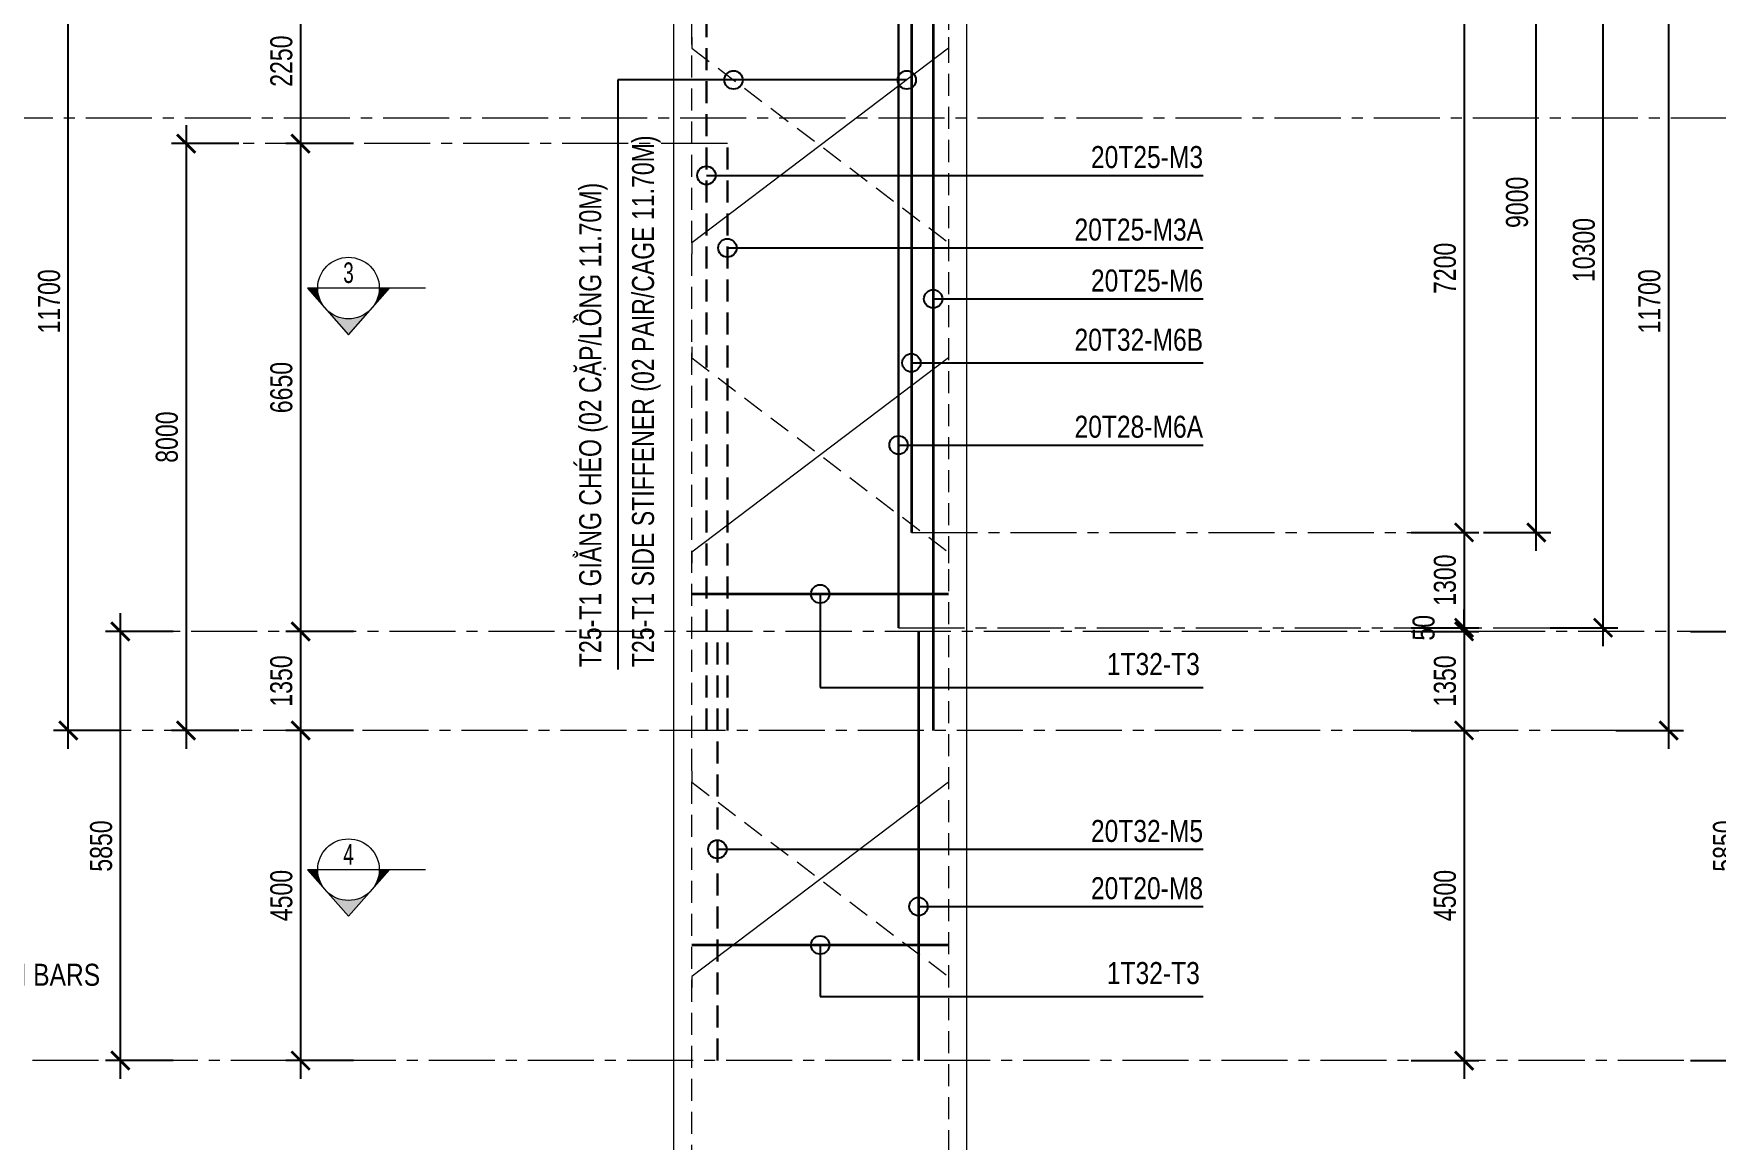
# Model space of a CAD drawing. Header units: millimetres. Extents: x 2746337 to 7547699, y -363432 to 15720.
# Drawn here: x 3484482 to 3507411, y -27087 to -12000 of the extents above; entities that cross this region are included whole.
import ezdxf
from ezdxf.enums import TextEntityAlignment as Align

# ---------------------------------------------------------------- set-up
doc = ezdxf.new("R2010")
doc.units = ezdxf.units.MM
doc.header["$LTSCALE"] = 1200
doc.header["$PDMODE"] = 3
for name, pattern in [('CENTER2', [1.125, 0.75, -0.125, 0.125, -0.125]), ('CONTINOUS', [0]), ('HIDDEN', [0.375, 0.25, -0.125])]:
    doc.linetypes.add(name, pattern=pattern)
for name, color, linetype, lineweight in [('1', 9, 'Continuous', 13), ('BOUND', 3, 'Continuous', 20), ('C1CO', 4, 'Continuous', 35), ('Grid line', 160, 'CENTER2', 5), ('HIDE', 8, 'HIDDEN', 13), ('K-THUOC', 1, 'Continuous', 18), ('LEADER', 8, 'Continuous', 9), ('T1CO', 4, 'Continuous', 20), ('T1HI', 4, 'HIDDEN', 13), ('TCCO', 4, 'Continuous', 35), ('TCHI', 4, 'HIDDEN', 30), ('TEXTMA', 2, 'Continuous', 13), ('TEXTVN', 2, 'Continuous', 20)]:
    doc.layers.add(name, color=color, linetype=linetype, lineweight=lineweight)
doc.styles.add('DB_Arial', font='arial.ttf', dxfattribs={"width": 0.8})
doc.styles.add('SMTEXT', font='arial.ttf', dxfattribs={"width": 0.75})
doc.styles.add('TEXTVN', font='VHELVCN.TTF', dxfattribs={"width": 0.8})
doc.dimstyles.new('BSV1-100', dxfattribs={"dimtxt": 300, "dimasz": 250, "dimexe": 200, "dimexo": 0, "dimgap": 108, "dimtad": 1, "dimdec": 0, "dimdsep": 46, "dimtxsty": 'SMTEXT', "dimblk": 'ARCHTICK', "dimcen": 100, "dimdle": 250, "dimclrd": 256, "dimclre": 256, "dimclrt": 1, "dimadec": 0, "dimazin": 0, "dimtfac": 1, "dimtdec": 0, "dimtix": 1, "dimtmove": 2, "dimatfit": 3, "dimfxl": 720, "dimfxlon": 1, "dimtolj": 1, "dimtzin": 0, "dimarcsym": 0})
doc.dimstyles.new('BSV25', dxfattribs={"dimtxt": 300, "dimasz": 250, "dimexe": 200, "dimexo": 0, "dimgap": 108, "dimtad": 1, "dimdec": 0, "dimlfac": 0.25, "dimdsep": 46, "dimtxsty": 'SMTEXT', "dimblk": 'ARCHTICK', "dimcen": 100, "dimdle": 250, "dimclrd": 256, "dimclre": 256, "dimclrt": 2, "dimadec": 0, "dimazin": 0, "dimtfac": 1, "dimtdec": 0, "dimtix": 1, "dimtmove": 2, "dimatfit": 3, "dimfxl": 800, "dimfxlon": 1, "dimtolj": 1, "dimtzin": 0, "dimarcsym": 0})

# ---------------------------------------------------------------- blocks, each defined once
blk = doc.blocks.new('_ArchTick')
at = {"color": 0, "linetype": 'ByBlock', "const_width": 0.15}
blk.add_lwpolyline([(-0.5, -0.5), (0.5, 0.5)], dxfattribs=at)
blk = doc.blocks.new('*D895')
at = {"layer": 'Defpoints', "color": 0, "transparency": 16777216}
for p in [(3493199, -8850), (3479389, -11850), (3493199, -11850)]:
    blk.add_point(p, dxfattribs=at)
at = {"layer": 'K-THUOC', "lineweight": -2, "transparency": 16777216}
for p, q in [((3479389, -8600), (3479389, -12100)), ((3480109, -8850), (3479189, -8850)), ((3480109, -11850), (3479189, -11850))]:
    blk.add_line(p, q, dxfattribs=at)
at = {"layer": 'K-THUOC', "lineweight": -2, "transparency": 16777216, "xscale": 250, "yscale": 250, "zscale": 250}
for p, rotation in [((3479389, -8850), 90), ((3479389, -11850), 270)]:
    blk.add_blockref('_ArchTick', p, dxfattribs=dict(at, rotation=rotation))
at = {"layer": 'K-THUOC', "color": 1, "transparency": 16777216, "char_height": 300, "attachment_point": 5, "rotation": 90, "style": 'SMTEXT'}
for s, insert in [('\\A1;T12a200-L1,L2,L3', (3479678, -10350)), ('\\A1;3000', (3479128, -10350))]:
    blk.add_mtext(s, dxfattribs=dict(at, insert=insert))
blk = doc.blocks.new('*D896')
at = {"layer": 'Defpoints', "color": 0, "transparency": 16777216}
for p in [(3493199, -11850), (3479389, -26000), (3486192, -26000)]:
    blk.add_point(p, dxfattribs=at)
at = {"layer": 'K-THUOC', "lineweight": -2, "transparency": 16777216}
for p, q in [((3479389, -11600), (3479389, -26250)), ((3480109, -11850), (3479189, -11850)), ((3480109, -26000), (3479189, -26000))]:
    blk.add_line(p, q, dxfattribs=at)
at = {"layer": 'K-THUOC', "lineweight": -2, "transparency": 16777216, "xscale": 250, "yscale": 250, "zscale": 250}
for p, rotation in [((3479389, -11850), 90), ((3479389, -26000), 270)]:
    blk.add_blockref('_ArchTick', p, dxfattribs=dict(at, rotation=rotation))
at = {"layer": 'K-THUOC', "color": 1, "transparency": 16777216, "char_height": 300, "attachment_point": 5, "rotation": 90, "style": 'SMTEXT'}
for s, insert in [('\\A1;T12a300-L1,L2,L3', (3479678, -18925)), ('\\A1;14150', (3479128, -18925))]:
    blk.add_mtext(s, dxfattribs=dict(at, insert=insert))
blk = doc.blocks.new('SIGSEC')
at = {"layer": '1', "lineweight": 9}
h = blk.add_hatch(color=256, dxfattribs=at)
h.dxf.hatch_style = 1
h.paths.add_polyline_path([(-420, 0), (-560, 0), (-315, -278, -0.182676)])
h = blk.add_hatch(color=256, dxfattribs=at)
h.dxf.hatch_style = 1
h.paths.add_polyline_path([(560, 0), (420, 0, -0.182676), (315, -278)])
h = blk.add_hatch(color=256, dxfattribs=at)
h.dxf.hatch_style = 1
h.paths.add_polyline_path([(315, -278, -0.451416), (-315, -278), (0, -635)])
at = {"layer": '1', "lineweight": 9, "elevation": 0}
blk.add_lwpolyline([(1050, 0), (-560, 0), (0, -635), (560, 0)], dxfattribs=at)
at = {"layer": '1', "lineweight": 9}
blk.add_circle((0, 0), 420, dxfattribs=at)
at = {"layer": 'BOUND', "lineweight": 9, "style": 'TEXTVN', "width": 0.8}
blk.add_attdef('SEC', text='', height=280, dxfattribs=at).set_placement((0, 210, 0), align=Align.MIDDLE_CENTER)
blk = doc.blocks.new('*D900')
at = {"layer": 'Defpoints', "color": 0, "transparency": 16777216}
for p in [(3510811, -9350), (3478374, -13150), (3512067, -13150)]:
    blk.add_point(p, dxfattribs=at)
at = {"layer": 'K-THUOC', "lineweight": -2, "transparency": 16777216}
for p, q in [((3478374, -9100), (3478374, -13400)), ((3479094, -9350), (3478174, -9350)), ((3479094, -13150), (3478174, -13150))]:
    blk.add_line(p, q, dxfattribs=at)
at = {"layer": 'K-THUOC', "lineweight": -2, "transparency": 16777216, "xscale": 250, "yscale": 250, "zscale": 250}
for p, rotation in [((3478374, -9350), 90), ((3478374, -13150), 270)]:
    blk.add_blockref('_ArchTick', p, dxfattribs=dict(at, rotation=rotation))
at = {"layer": 'K-THUOC', "color": 1, "transparency": 16777216, "insert": (3478113, -11250), "char_height": 300, "attachment_point": 5, "rotation": 90, "style": 'SMTEXT'}
blk.add_mtext('\\A1;3800', dxfattribs=at)
blk = doc.blocks.new('*D906')
at = {"layer": 'Defpoints', "color": 0, "transparency": 16777216}
for p in [(3497199, -11600), (3497199, -18800), (3503974, -18800)]:
    blk.add_point(p, dxfattribs=at)
at = {"layer": 'K-THUOC', "lineweight": -2, "transparency": 16777216}
for p, q in [((3503974, -11350), (3503974, -19050)), ((3503254, -11600), (3504174, -11600)), ((3503254, -18800), (3504174, -18800))]:
    blk.add_line(p, q, dxfattribs=at)
at = {"layer": 'K-THUOC', "lineweight": -2, "transparency": 16777216, "xscale": 250, "yscale": 250, "zscale": 250}
for p, rotation in [((3503974, -11600), 90), ((3503974, -18800), 270)]:
    blk.add_blockref('_ArchTick', p, dxfattribs=dict(at, rotation=rotation))
at = {"layer": 'K-THUOC', "color": 1, "transparency": 16777216, "insert": (3503713, -15200), "char_height": 300, "attachment_point": 5, "rotation": 90, "style": 'SMTEXT'}
blk.add_mtext('\\A1;7200', dxfattribs=at)
blk = doc.blocks.new('*D907')
at = {"layer": 'Defpoints', "color": 0, "transparency": 16777216}
for p in [(3497199, -20100), (3497199, -20150), (3503974, -20150)]:
    blk.add_point(p, dxfattribs=at)
at = {"layer": 'K-THUOC', "lineweight": -2, "transparency": 16777216}
for p, q in [((3503974, -20100), (3503974, -19850)), ((3503254, -20100), (3504174, -20100)), ((3503254, -20150), (3504174, -20150)), ((3503974, -20100), (3503974, -20150)), ((3503974, -20150), (3503974, -20400))]:
    blk.add_line(p, q, dxfattribs=at)
at = {"layer": 'K-THUOC', "lineweight": -2, "transparency": 16777216, "xscale": 250, "yscale": 250, "zscale": 250}
for p, rotation in [((3503974, -20100), 270), ((3503974, -20150), 90)]:
    blk.add_blockref('_ArchTick', p, dxfattribs=dict(at, rotation=rotation))
at = {"layer": 'K-THUOC', "color": 1, "transparency": 16777216, "insert": (3503423, -20100), "char_height": 300, "attachment_point": 5, "rotation": 90, "style": 'SMTEXT'}
blk.add_mtext('\\A1;50', dxfattribs=at)
blk = doc.blocks.new('*D908')
at = {"layer": 'Defpoints', "color": 0, "transparency": 16777216}
for p in [(3497199, -20150), (3497199, -21500), (3503974, -21500)]:
    blk.add_point(p, dxfattribs=at)
at = {"layer": 'K-THUOC', "lineweight": -2, "transparency": 16777216}
for p, q in [((3503974, -19900), (3503974, -21750)), ((3503254, -20150), (3504174, -20150)), ((3503254, -21500), (3504174, -21500))]:
    blk.add_line(p, q, dxfattribs=at)
at = {"layer": 'K-THUOC', "lineweight": -2, "transparency": 16777216, "xscale": 250, "yscale": 250, "zscale": 250}
for p, rotation in [((3503974, -20150), 90), ((3503974, -21500), 270)]:
    blk.add_blockref('_ArchTick', p, dxfattribs=dict(at, rotation=rotation))
at = {"layer": 'K-THUOC', "color": 1, "transparency": 16777216, "insert": (3503713, -20825), "char_height": 300, "attachment_point": 5, "rotation": 90, "style": 'SMTEXT'}
blk.add_mtext('\\A1;1350', dxfattribs=at)
blk = doc.blocks.new('*D909')
at = {"layer": 'Defpoints', "color": 0, "transparency": 16777216}
for p in [(3496849, -21500), (3497199, -26000), (3503974, -26000)]:
    blk.add_point(p, dxfattribs=at)
at = {"layer": 'K-THUOC', "lineweight": -2, "transparency": 16777216}
for p, q in [((3503974, -21250), (3503974, -26250)), ((3503254, -21500), (3504174, -21500)), ((3503254, -26000), (3504174, -26000))]:
    blk.add_line(p, q, dxfattribs=at)
at = {"layer": 'K-THUOC', "lineweight": -2, "transparency": 16777216, "xscale": 250, "yscale": 250, "zscale": 250}
for p, rotation in [((3503974, -21500), 90), ((3503974, -26000), 270)]:
    blk.add_blockref('_ArchTick', p, dxfattribs=dict(at, rotation=rotation))
at = {"layer": 'K-THUOC', "color": 1, "transparency": 16777216, "insert": (3503713, -23750), "char_height": 300, "attachment_point": 5, "rotation": 90, "style": 'SMTEXT'}
blk.add_mtext('\\A1;4500', dxfattribs=at)
blk = doc.blocks.new('*D910')
at = {"layer": 'Defpoints', "color": 0, "transparency": 16777216}
for p in [(3496699, -20150), (3507779, -20150), (3496699, -26000)]:
    blk.add_point(p, dxfattribs=at)
at = {"layer": 'K-THUOC', "lineweight": -2, "transparency": 16777216}
for p, q in [((3507779, -26250), (3507779, -19900)), ((3507059, -20150), (3507979, -20150)), ((3507059, -26000), (3507979, -26000))]:
    blk.add_line(p, q, dxfattribs=at)
at = {"layer": 'K-THUOC', "lineweight": -2, "transparency": 16777216, "xscale": 250, "yscale": 250, "zscale": 250}
for p, rotation in [((3507779, -20150), 90), ((3507779, -26000), 270)]:
    blk.add_blockref('_ArchTick', p, dxfattribs=dict(at, rotation=rotation))
at = {"layer": 'K-THUOC', "color": 1, "transparency": 16777216, "insert": (3507517, -23075), "char_height": 300, "attachment_point": 5, "rotation": 90, "style": 'SMTEXT'}
blk.add_mtext('\\A1;5850', dxfattribs=at)
blk = doc.blocks.new('*D911')
at = {"layer": 'Defpoints', "color": 0, "transparency": 16777216}
for p in [(3496147, -9800), (3506761, -9800), (3496147, -21500)]:
    blk.add_point(p, dxfattribs=at)
at = {"layer": 'K-THUOC', "lineweight": -2, "transparency": 16777216}
for p, q in [((3506761, -21750), (3506761, -9550)), ((3506041, -9800), (3506961, -9800)), ((3506041, -21500), (3506961, -21500))]:
    blk.add_line(p, q, dxfattribs=at)
at = {"layer": 'K-THUOC', "lineweight": -2, "transparency": 16777216, "xscale": 250, "yscale": 250, "zscale": 250}
for p, rotation in [((3506761, -9800), 90), ((3506761, -21500), 270)]:
    blk.add_blockref('_ArchTick', p, dxfattribs=dict(at, rotation=rotation))
at = {"layer": 'K-THUOC', "color": 1, "transparency": 16777216, "insert": (3506499, -15650), "char_height": 300, "attachment_point": 5, "rotation": 90, "style": 'SMTEXT'}
blk.add_mtext('\\A1;11700', dxfattribs=at)
blk = doc.blocks.new('*D914')
at = {"layer": 'Defpoints', "color": 0, "transparency": 16777216}
for p in [(3496267, -9800), (3505868, -9800), (3496267, -20100)]:
    blk.add_point(p, dxfattribs=at)
at = {"layer": 'K-THUOC', "lineweight": -2, "transparency": 16777216}
for p, q in [((3505868, -20350), (3505868, -9550)), ((3505148, -9800), (3506068, -9800)), ((3505148, -20100), (3506068, -20100))]:
    blk.add_line(p, q, dxfattribs=at)
at = {"layer": 'K-THUOC', "lineweight": -2, "transparency": 16777216, "xscale": 250, "yscale": 250, "zscale": 250}
for p, rotation in [((3505868, -9800), 90), ((3505868, -20100), 270)]:
    blk.add_blockref('_ArchTick', p, dxfattribs=dict(at, rotation=rotation))
at = {"layer": 'K-THUOC', "color": 1, "transparency": 16777216, "insert": (3505607, -14950), "char_height": 300, "attachment_point": 5, "rotation": 90, "style": 'SMTEXT'}
blk.add_mtext('\\A1;10300', dxfattribs=at)
blk = doc.blocks.new('*D915')
at = {"layer": 'Defpoints', "color": 0, "transparency": 16777216}
for p in [(3496442, -9800), (3504957, -9800), (3496442, -18800)]:
    blk.add_point(p, dxfattribs=at)
at = {"layer": 'K-THUOC', "lineweight": -2, "transparency": 16777216}
for p, q in [((3504957, -19050), (3504957, -9550)), ((3504237, -9800), (3505157, -9800)), ((3504237, -18800), (3505157, -18800))]:
    blk.add_line(p, q, dxfattribs=at)
at = {"layer": 'K-THUOC', "lineweight": -2, "transparency": 16777216, "xscale": 250, "yscale": 250, "zscale": 250}
for p, rotation in [((3504957, -9800), 90), ((3504957, -18800), 270)]:
    blk.add_blockref('_ArchTick', p, dxfattribs=dict(at, rotation=rotation))
at = {"layer": 'K-THUOC', "color": 1, "transparency": 16777216, "insert": (3504696, -14300), "char_height": 300, "attachment_point": 5, "rotation": 90, "style": 'SMTEXT'}
blk.add_mtext('\\A1;9000', dxfattribs=at)
blk = doc.blocks.new('*D918')
at = {"layer": 'Defpoints', "color": 0, "transparency": 16777216}
for p in [(3493175, -11250), (3488119, -13500), (3493199, -13500)]:
    blk.add_point(p, dxfattribs=at)
at = {"layer": 'K-THUOC', "lineweight": -2, "transparency": 16777216}
for p, q in [((3488119, -11000), (3488119, -13750)), ((3488839, -11250), (3487919, -11250)), ((3488839, -13500), (3487919, -13500))]:
    blk.add_line(p, q, dxfattribs=at)
at = {"layer": 'K-THUOC', "lineweight": -2, "transparency": 16777216, "xscale": 250, "yscale": 250, "zscale": 250}
for p, rotation in [((3488119, -11250), 90), ((3488119, -13500), 270)]:
    blk.add_blockref('_ArchTick', p, dxfattribs=dict(at, rotation=rotation))
at = {"layer": 'K-THUOC', "color": 1, "transparency": 16777216, "insert": (3487858, -12375), "char_height": 300, "attachment_point": 5, "rotation": 90, "style": 'SMTEXT'}
blk.add_mtext('\\A1;2250', dxfattribs=at)
blk = doc.blocks.new('*D919')
at = {"layer": 'Defpoints', "color": 0, "transparency": 16777216}
for p in [(3493175, -21500), (3488119, -26000), (3493175, -26000)]:
    blk.add_point(p, dxfattribs=at)
at = {"layer": 'K-THUOC', "lineweight": -2, "transparency": 16777216}
for p, q in [((3488119, -21250), (3488119, -26250)), ((3488839, -21500), (3487919, -21500)), ((3488839, -26000), (3487919, -26000))]:
    blk.add_line(p, q, dxfattribs=at)
at = {"layer": 'K-THUOC', "lineweight": -2, "transparency": 16777216, "xscale": 250, "yscale": 250, "zscale": 250}
for p, rotation in [((3488119, -21500), 90), ((3488119, -26000), 270)]:
    blk.add_blockref('_ArchTick', p, dxfattribs=dict(at, rotation=rotation))
at = {"layer": 'K-THUOC', "color": 1, "transparency": 16777216, "insert": (3487858, -23750), "char_height": 300, "attachment_point": 5, "rotation": 90, "style": 'SMTEXT'}
blk.add_mtext('\\A1;4500', dxfattribs=at)
blk = doc.blocks.new('*D920')
at = {"layer": 'Defpoints', "color": 0, "transparency": 16777216}
for p in [(3484954, -9800), (3493375, -9800), (3493375, -21500)]:
    blk.add_point(p, dxfattribs=at)
at = {"layer": 'K-THUOC', "lineweight": -2, "transparency": 16777216}
for p, q in [((3484954, -21750), (3484954, -9550)), ((3485674, -9800), (3484754, -9800)), ((3485674, -21500), (3484754, -21500))]:
    blk.add_line(p, q, dxfattribs=at)
at = {"layer": 'K-THUOC', "lineweight": -2, "transparency": 16777216, "xscale": 250, "yscale": 250, "zscale": 250}
for p, rotation in [((3484954, -9800), 90), ((3484954, -21500), 270)]:
    blk.add_blockref('_ArchTick', p, dxfattribs=dict(at, rotation=rotation))
at = {"layer": 'K-THUOC', "color": 1, "transparency": 16777216, "insert": (3484693, -15650), "char_height": 300, "attachment_point": 5, "rotation": 90, "style": 'SMTEXT'}
blk.add_mtext('\\A1;11700', dxfattribs=at)
blk = doc.blocks.new('*D928')
at = {"layer": 'Defpoints', "color": 0, "transparency": 16777216}
for p in [(3511827, -500), (3506280, -26000), (3516995, -26000)]:
    blk.add_point(p, dxfattribs=at)
at = {"layer": 'K-THUOC', "lineweight": -2, "transparency": 16777216}
for p, q in [((3516995, -250), (3516995, -26250)), ((3516275, -500), (3517195, -500)), ((3516275, -26000), (3517195, -26000))]:
    blk.add_line(p, q, dxfattribs=at)
at = {"layer": 'K-THUOC', "lineweight": -2, "transparency": 16777216, "xscale": 250, "yscale": 250, "zscale": 250}
for p, rotation in [((3516995, -500), 90), ((3516995, -26000), 270)]:
    blk.add_blockref('_ArchTick', p, dxfattribs=dict(at, rotation=rotation))
at = {"layer": 'K-THUOC', "color": 1, "transparency": 16777216, "insert": (3516733, -13250), "char_height": 300, "attachment_point": 5, "rotation": 90, "style": 'SMTEXT'}
blk.add_mtext('\\A1;25500', dxfattribs=at)
blk = doc.blocks.new('*D929')
at = {"layer": 'Defpoints', "color": 0, "transparency": 16777216}
for p in [(3506280, -26000), (3507852, -45000), (3516995, -45000)]:
    blk.add_point(p, dxfattribs=at)
at = {"layer": 'K-THUOC', "lineweight": -2, "transparency": 16777216}
for p, q in [((3516995, -25750), (3516995, -45250)), ((3516275, -26000), (3517195, -26000)), ((3516275, -45000), (3517195, -45000))]:
    blk.add_line(p, q, dxfattribs=at)
at = {"layer": 'K-THUOC', "lineweight": -2, "transparency": 16777216, "xscale": 250, "yscale": 250, "zscale": 250}
for p, rotation in [((3516995, -26000), 90), ((3516995, -45000), 270)]:
    blk.add_blockref('_ArchTick', p, dxfattribs=dict(at, rotation=rotation))
at = {"layer": 'K-THUOC', "color": 1, "transparency": 16777216, "insert": (3516733, -35500), "char_height": 300, "attachment_point": 5, "rotation": 90, "style": 'SMTEXT'}
blk.add_mtext('\\A1;19000', dxfattribs=at)
blk = doc.blocks.new('*D930')
at = {"layer": 'Defpoints', "color": 0, "transparency": 16777216}
for p in [(3511027, 0), (3518055, 0), (3506280, -26000)]:
    blk.add_point(p, dxfattribs=at)
at = {"layer": 'K-THUOC', "lineweight": -2, "transparency": 16777216}
for p, q in [((3518055, -26250), (3518055, 250)), ((3517335, 0), (3518255, 0)), ((3517335, -26000), (3518255, -26000))]:
    blk.add_line(p, q, dxfattribs=at)
at = {"layer": 'K-THUOC', "lineweight": -2, "transparency": 16777216, "xscale": 250, "yscale": 250, "zscale": 250}
for p, rotation in [((3518055, 0), 90), ((3518055, -26000), 270)]:
    blk.add_blockref('_ArchTick', p, dxfattribs=dict(at, rotation=rotation))
at = {"layer": 'K-THUOC', "color": 1, "transparency": 16777216, "insert": (3517794, -13000), "char_height": 300, "attachment_point": 5, "rotation": 90, "style": 'SMTEXT'}
blk.add_mtext('\\A1;26000', dxfattribs=at)
blk = doc.blocks.new('lop1-type2')
at = {"layer": 'C1CO'}
for p, q in [((2730241, 450), (2730241, -4100)), ((2730091, -2600), (2730091, -11600)), ((2730241, -9800), (2730241, -21500)), ((2730041, -20150), (2730041, -26000))]:
    blk.add_line(p, q, dxfattribs=at)
at = {"layer": 'TCCO'}
blk.add_line((2729944, -9800), (2729944, -18800), dxfattribs=at)
blk = doc.blocks.new('*D938')
at = {"layer": 'Defpoints', "color": 0, "transparency": 16777216}
for p in [(3493199, -13500), (3488119, -20150), (3493199, -20150)]:
    blk.add_point(p, dxfattribs=at)
at = {"layer": 'K-THUOC', "lineweight": -2, "transparency": 16777216}
for p, q in [((3488119, -13250), (3488119, -20400)), ((3488839, -13500), (3487919, -13500)), ((3488839, -20150), (3487919, -20150))]:
    blk.add_line(p, q, dxfattribs=at)
at = {"layer": 'K-THUOC', "lineweight": -2, "transparency": 16777216, "xscale": 250, "yscale": 250, "zscale": 250}
for p, rotation in [((3488119, -13500), 90), ((3488119, -20150), 270)]:
    blk.add_blockref('_ArchTick', p, dxfattribs=dict(at, rotation=rotation))
at = {"layer": 'K-THUOC', "color": 1, "transparency": 16777216, "insert": (3487858, -16825), "char_height": 300, "attachment_point": 5, "rotation": 90, "style": 'SMTEXT'}
blk.add_mtext('\\A1;6650', dxfattribs=at)
blk = doc.blocks.new('*D939')
at = {"layer": 'Defpoints', "color": 0, "transparency": 16777216}
for p in [(3493749, -20150), (3488119, -21500), (3493749, -21500)]:
    blk.add_point(p, dxfattribs=at)
at = {"layer": 'K-THUOC', "lineweight": -2, "transparency": 16777216}
for p, q in [((3488119, -19900), (3488119, -21750)), ((3488839, -20150), (3487919, -20150)), ((3488839, -21500), (3487919, -21500))]:
    blk.add_line(p, q, dxfattribs=at)
at = {"layer": 'K-THUOC', "lineweight": -2, "transparency": 16777216, "xscale": 250, "yscale": 250, "zscale": 250}
for p, rotation in [((3488119, -20150), 90), ((3488119, -21500), 270)]:
    blk.add_blockref('_ArchTick', p, dxfattribs=dict(at, rotation=rotation))
at = {"layer": 'K-THUOC', "color": 1, "transparency": 16777216, "insert": (3487857, -20825), "char_height": 300, "attachment_point": 5, "rotation": 90, "style": 'SMTEXT'}
blk.add_mtext('\\A1;1350', dxfattribs=at)
blk = doc.blocks.new('*D941')
at = {"layer": 'Defpoints', "color": 0, "transparency": 16777216}
for p in [(3485663, -20150), (3493906, -20150), (3493906, -26000)]:
    blk.add_point(p, dxfattribs=at)
at = {"layer": 'K-THUOC', "lineweight": -2, "transparency": 16777216}
for p, q in [((3485663, -26250), (3485663, -19900)), ((3486383, -20150), (3485463, -20150)), ((3486383, -26000), (3485463, -26000))]:
    blk.add_line(p, q, dxfattribs=at)
at = {"layer": 'K-THUOC', "lineweight": -2, "transparency": 16777216, "xscale": 250, "yscale": 250, "zscale": 250}
for p, rotation in [((3485663, -20150), 90), ((3485663, -26000), 270)]:
    blk.add_blockref('_ArchTick', p, dxfattribs=dict(at, rotation=rotation))
at = {"layer": 'K-THUOC', "color": 1, "transparency": 16777216, "insert": (3485402, -23075), "char_height": 300, "attachment_point": 5, "rotation": 90, "style": 'SMTEXT'}
blk.add_mtext('\\A1;5850', dxfattribs=at)
blk = doc.blocks.new('*D942')
at = {"layer": 'Defpoints', "color": 0, "transparency": 16777216}
for p in [(3497199, -18800), (3497199, -20100), (3503974, -20100)]:
    blk.add_point(p, dxfattribs=at)
at = {"layer": 'K-THUOC', "lineweight": -2, "transparency": 16777216}
for p, q in [((3503974, -18550), (3503974, -20350)), ((3503254, -18800), (3504174, -18800)), ((3503254, -20100), (3504174, -20100))]:
    blk.add_line(p, q, dxfattribs=at)
at = {"layer": 'K-THUOC', "lineweight": -2, "transparency": 16777216, "xscale": 250, "yscale": 250, "zscale": 250}
for p, rotation in [((3503974, -18800), 90), ((3503974, -20100), 270)]:
    blk.add_blockref('_ArchTick', p, dxfattribs=dict(at, rotation=rotation))
at = {"layer": 'K-THUOC', "color": 1, "transparency": 16777216, "insert": (3503713, -19450), "char_height": 300, "attachment_point": 5, "rotation": 90, "style": 'SMTEXT'}
blk.add_mtext('\\A1;1300', dxfattribs=at)
blk = doc.blocks.new('*D943')
at = {"layer": 'Defpoints', "color": 0, "transparency": 16777216}
for p in [(3491141, -13500), (3486559, -21500), (3491141, -21500)]:
    blk.add_point(p, dxfattribs=at)
at = {"layer": 'K-THUOC', "lineweight": -2, "transparency": 16777216}
for p, q in [((3486559, -13250), (3486559, -21750)), ((3487279, -13500), (3486359, -13500)), ((3487279, -21500), (3486359, -21500))]:
    blk.add_line(p, q, dxfattribs=at)
at = {"layer": 'K-THUOC', "lineweight": -2, "transparency": 16777216, "xscale": 250, "yscale": 250, "zscale": 250}
for p, rotation in [((3486559, -13500), 90), ((3486559, -21500), 270)]:
    blk.add_blockref('_ArchTick', p, dxfattribs=dict(at, rotation=rotation))
at = {"layer": 'K-THUOC', "color": 1, "transparency": 16777216, "insert": (3486298, -17500), "char_height": 300, "attachment_point": 5, "rotation": 90, "style": 'SMTEXT'}
blk.add_mtext('\\A1;8000', dxfattribs=at)

msp = doc.modelspace()

# ---------------------------------------------------------------- linework, layer by layer
at = {"layer": 'BOUND'}
msp.add_line((3493198.9, 410), (3493198.9, -45000), dxfattribs=at)
msp.add_lwpolyline([(3493198.9, -45000), (3497198.9, -45000), (3497198.9, -500), (3493198.9, -500)], close=True, dxfattribs=at)
at = {"layer": 'C1CO'}
for p, q in [((3493448.9, -19638.2), (3496948.9, -19638.2)), ((3493448.9, -24424), (3496948.9, -24424))]:
    msp.add_line(p, q, dxfattribs=at)
at = {"layer": 'Grid line', "color": 2}
msp.add_line((3474392.2, -13150), (3511895.1, -13150), dxfattribs=at)
at = {"layer": 'Grid line'}
for p, q in [((3493934.6, -13500), (3487306, -13500)), ((3496442.1, -18800), (3505157.4, -18800)), ((3507778.6, -20150.4), (3486383.8, -20150.4)), ((3496267.4, -20100), (3505336.5, -20100)), ((3506061.3, -21500.4), (3484754, -21500)), ((3516417, -26000), (3479748.9, -26000))]:
    msp.add_line(p, q, dxfattribs=at)
at = {"layer": 'HIDE'}
for p, q in [((3493448.9, -45000), (3493448.9, 500)), ((3496948.9, 500), (3496948.9, -45000))]:
    msp.add_line(p, q, dxfattribs=at)
at = {"layer": 'T1CO'}
for points in [[(3496948.9, -12050.3), (3496948.9, -12200.3), (3493448.9, -14850.3), (3493448.9, -15000.3)], [(3496948.9, -16270.8), (3496948.9, -16420.8), (3493448.9, -19070.8), (3493448.9, -19220.8)], [(3496948.9, -22055.7), (3496948.9, -22205.7), (3493448.9, -24855.7), (3493448.9, -25005.7)]]:
    msp.add_lwpolyline(points, dxfattribs=at)
at = {"layer": 'T1HI'}
for points in [[(3493448.9, -12050.3), (3493448.9, -12200.3), (3496948.9, -14850.3), (3496948.9, -15000.3)], [(3493448.9, -16270.8), (3493448.9, -16420.8), (3496948.9, -19070.8), (3496948.9, -19220.8)], [(3493448.9, -22055.7), (3493448.9, -22205.7), (3496948.9, -24855.7), (3496948.9, -25005.7)]]:
    msp.add_lwpolyline(points, dxfattribs=at)
at = {"layer": 'TCHI', "linetype": 'HIDDEN'}
for p, q in [((3493648.6, -21500), (3493648.6, -9800)), ((3493798.6, -26000), (3493798.6, -20150))]:
    msp.add_line(p, q, dxfattribs=at)
at = {"layer": 'TCHI', "color": 6, "linetype": 'CONTINOUS'}
msp.add_line((3496267.4, -20100), (3496267.4, -9800.3), dxfattribs=at)
at = {"layer": 'TCHI', "color": 6, "linetype": 'HIDDEN'}
msp.add_line((3493934.6, -21500.4), (3493934.6, -13500), dxfattribs=at)

# ---------------------------------------------------------------- block references
msp.add_blockref('lop1-type2', (766498.1, 0))
at = {"layer": '1', "lineweight": 20}
for p, values in [((3488771.9, -15469), {'SEC': '3'}), ((3488771.9, -23397.2, 0), {'SEC': '4'})]:
    msp.add_blockref('SIGSEC', p, dxfattribs=at).add_auto_attribs(values)

# ---------------------------------------------------------------- texts
at = {"layer": 'TEXTMA', "style": 'DB_Arial', "width": 0.8}
for s, p in [('20T25-M3', (3500416.6, -13832.4)), ('20T25-M3A', (3500416.6, -14821)), ('20T25-M6', (3500416.6, -15515.6)), ('20T32-M6B', (3500416.6, -16323.2)), ('20T28-M6A', (3500416.6, -17508.9)), ('1T32-T3', (3500372.4, -20743.8)), ('20T32-M5', (3500416.6, -23019.7)), ('20T20-M8', (3500416.6, -23799.8)), ('1T32-T3', (3500372.4, -24956.7))]:
    msp.add_text(s, height=300, rotation=360, dxfattribs=at).set_placement(p, align=Align.RIGHT)
at = {"layer": 'TEXTVN', "lineweight": 20, "style": 'SMTEXT', "width": 0.75}
for s, p in [('T25-T1 SIDE STIFFENER (02 PAIR/CAGE 11.70M)', (3492935.4, -20635.9)), ('T25-T1 GIẰNG CHÉO (02 CẶP/LỒNG 11.70M)', (3492215.4, -20635.9))]:
    msp.add_text(s, height=300, rotation=90, dxfattribs=at).set_placement(p)
at = {"layer": 'TEXTVN', "style": 'DB_Arial', "width": 0.8}
msp.add_text('BOTTOM LEVEL OF MAIN BARS', height=300, dxfattribs=at).set_placement((3480321.3, -24980))

# ---------------------------------------------------------------- dimensions: what is measured, and where the dimension line sits
at = {"layer": 'K-THUOC'}
for base, p1, p2, picture, middle in [((3518055.4, 0), (3506280, -26000), (3511026.6, 0), '*D930', (3517794.2, -13000)), ((3516994.5, -26000), (3511826.6, -500), (3506280, -26000), '*D928', (3516733.4, -13250)), ((3478374, -13150), (3510810.9, -9350), (3512067.5, -13150), '*D900', (3478112.7, -11250)), ((3484954, -9800), (3493374.5, -21500), (3493374.5, -9800), '*D920', (3484692.8, -15650)), ((3506760.5, -9800.3), (3496147.5, -21500), (3496147.5, -9800.3), '*D911', (3506499.4, -15650.2)), ((3505868.0098, -9800.4881), (3496267.3849, -20100), (3496267.3837, -9800.4881), '*D914', (3505606.7356, -14950.244)), ((3504957.3957, -9800.4904), (3496442.0996, -18800), (3496442.0996, -9800.4904), '*D915', (3504696.2238, -14300.2452)), ((3488118.7, -13500), (3493174.5, -11250.3), (3493198.9, -13500), '*D918', (3487857.5, -12375.2)), ((3503973.9, -18800), (3497198.9, -11600.3), (3497198.9, -18800), '*D906', (3503712.7, -15200.2)), ((3486558.7, -21500), (3491140.7, -13500), (3491140.7, -21500), '*D943', (3486297.5, -17500)), ((3488118.7, -20150.4), (3493198.9, -13500), (3493198.9, -20150.4), '*D938', (3487857.5, -16825.2)), ((3503973.9, -20100), (3497198.9, -18800), (3497198.9, -20100), '*D942', (3503712.6, -19450)), ((3485663, -20150), (3493906, -26000), (3493906, -20150), '*D941', (3485401.9, -23075)), ((3488118.7, -21500.4), (3493748.6, -20150.4), (3493748.6, -21500.4), '*D939', (3487857.4, -20825.4)), ((3507778.6, -20150), (3496698.9, -26000), (3496698.9, -20150), '*D910', (3507517.4, -23075)), ((3503973.9, -21500), (3497198.9, -20150), (3497198.9, -21500), '*D908', (3503712.6, -20825)), ((3488118.7, -26000), (3493174.5, -21500), (3493174.5, -26000), '*D919', (3487857.5, -23750)), ((3503973.9, -26000), (3496848.9, -21500), (3497198.9, -26000), '*D909', (3503712.7, -23750)), ((3516994.5, -45000), (3506280, -26000), (3507851.7, -45000), '*D929', (3516733.4, -35500))]:
    dim = msp.add_linear_dim(base=base, p1=p1, p2=p2, angle=90, dimstyle='BSV1-100', dxfattribs=at)
    dim.commit()
    dim.dimension.update_dxf_attribs({"geometry": picture, "text_midpoint": middle})
for base, p1, p2, text, picture, middle in [((3479389.4, -11850), (3493198.9, -8850), (3493198.9, -11850), '<>\\XT12a200-L1,L2,L3', '*D895', (3479389.4, -10350)), ((3479389.4, -26000), (3493198.9, -11850), (3486192.1, -26000), '<>\\XT12a300-L1,L2,L3', '*D896', (3479389.4, -18925))]:
    dim = msp.add_linear_dim(base=base, p1=p1, p2=p2, angle=90, text=text, dimstyle='BSV1-100', dxfattribs=at)
    dim.commit()
    dim.dimension.update_dxf_attribs({"geometry": picture, "text_midpoint": middle})
dim = msp.add_linear_dim(base=(3503973.9, -20150), p1=(3497198.9, -20100), p2=(3497198.9, -20150), angle=90, dimstyle='BSV1-100', dxfattribs=at)
dim.commit()
dim.dimension.update_dxf_attribs({"geometry": '*D907', "text_midpoint": (3503423.5, -20100), "dimtype": 160})

# ---------------------------------------------------------------- leaders
at = {"layer": 'LEADER'}
for points in [[(3496379.5, -12631.5), (3492442.4, -12631.5), (3492442.4, -18631.5)], [(3494018.4, -12631.5), (3492442.4, -12631.5), (3492442.4, -20669.5)], [(3493648.6, -13932.4), (3500416.6, -13932.4)], [(3493934.6, -14921), (3500416.6, -14921)], [(3496738.9, -15615.6), (3500416.6, -15615.6)], [(3496442.1, -16487.7), (3500416.6, -16487.7)], [(3496267.4, -17608.9), (3500416.6, -17608.9)], [(3495198.9, -19638.2), (3495198.9, -20915.3), (3500416.6, -20915.3)], [(3493798.6, -23119.7), (3500416.6, -23119.7)], [(3496538.9, -23899.8), (3500416.6, -23899.8)], [(3495198.9, -24424), (3495198.9, -25128.3), (3500416.6, -25128.3)]]:
    msp.add_leader(points, dimstyle='BSV25', override={"dimldrblk": 'Origin'}, dxfattribs=at)

doc.saveas('drawing.dxf')
